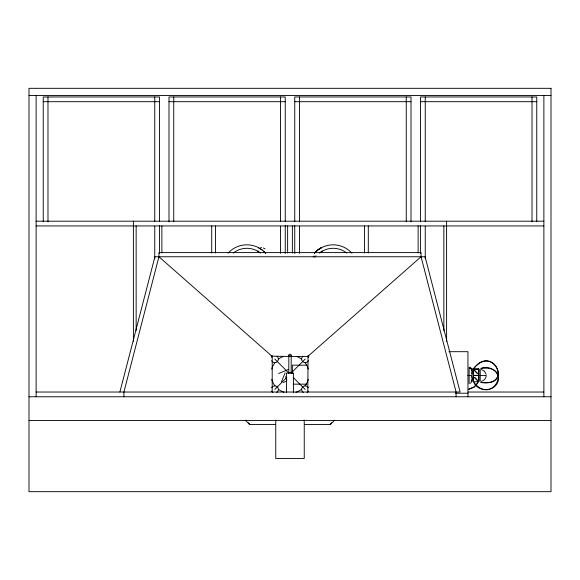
<?xml version="1.0" encoding="UTF-8"?>
<svg xmlns="http://www.w3.org/2000/svg" width="580" height="580" viewBox="0 0 580 580"><rect width="100%" height="100%" fill="white"/><g stroke="black" fill="none" stroke-linecap="round" stroke-linejoin="round"><path stroke-width="0.87" d="M473.642 381.763A12.637 10.94 0 0 1 473.171 379.726L473.171 378.254M470.46 367.517L471.33 368.575L471.33 370.395M471.511 380.001L471.33 382.256L470.46 383.322M486.192 376.007L485.772 377.711M257.977 251.343L258.078 250.901M258.731 248.023L262.117 249.936M263.574 251.423L265.611 253.134M119.886 392.029L154.911 256.759L425.089 256.759L460.114 392.029L36.12 392.029M456.09 396.771L456.09 392.029L421.065 256.759L421.065 252.597L158.934 252.597L158.934 256.759L123.91 392.029L123.91 396.771M307.799 392.029L308.067 355.417M281.438 381.771L285.128 372.86M473.954 368.061C493.043 344.157 514.01 387.31 480.907 382.51M474.157 368.177C492.877 344.723 513.517 386.99 480.994 382.292M477.768 382.662L474.157 386.903L468.662 389.173M477.971 382.778L474.295 387.099L468.705 389.405M485.518 378.24L483.56 380.4L481.4 381.292M321.269 248.023L321.219 247.805A25.288 25.288 0 0 0 316.368 251.176L314.389 253.134A25.288 25.288 0 0 1 351.908 253.163M314.868 252.619L314.628 252.873A55.767 27.884 77.2 0 0 314.324 253.243M274.811 389.434L286.839 377.413M291.269 372.983L305.189 359.063M330.339 424.074L331.601 422.805M334.725 420.188L330.484 424.429L304.391 424.429M290.892 356.432L307.799 356.432L421.065 256.759M317.883 249.936L321.219 247.805M278.625 373.513L288.347 369.482M283.286 382.474L285.715 381.466M480.907 368.322C489.607 364.356 502.222 373.136 497.524 382.822C493.174 391.863 478.261 391.834 473.954 382.778M480.994 368.546C513.517 363.849 492.877 406.109 474.157 382.662M307.799 356.432L308.85 356.171M29 95.439L551 95.439M43.239 101.696L159.5 101.696M168.99 101.696L285.251 101.696M294.749 101.696L411.01 101.696M420.5 101.696L536.761 101.696M36.12 221.19L543.88 221.19M36.12 225.939L543.88 225.939M448.927 351.69L467.951 351.69L467.951 396.771M271.15 356.171L289.108 356.432M306.798 365.161L292.371 365.161L292.371 373.302M473.171 369.01L478.754 369.01M471.264 371.86L473.055 371.86M467.835 375.42L471.497 375.42M473.055 375.42L473.534 375.42A12.745 11.042 0 0 1 473.07 373.361M478.87 375.42L486.221 375.42M471.264 378.979L473.055 378.979M293.262 384.149L306.61 384.149M468.22 392.029L543.88 392.029M455.271 393.211L467.951 393.211M29 396.771L551 396.771M29 420.5L551 420.5M275.609 424.429L249.516 424.429L245.275 420.188M481.4 369.54L484.467 371.178L486.113 374.252M469.836 367.959L472.149 368.786M469.771 368.191L472.048 368.996M474.23 369.982L477.398 373.302M474.092 370.171L477.209 373.44M477.833 380.661L474.715 377.399M477.695 380.857L474.527 377.536M158.934 256.759L272.201 356.432L272.201 392.029M274.811 359.063L288.731 372.983M293.161 377.413L305.189 389.434M248.399 422.805L249.661 424.074M265.14 252.626L265.321 252.822A55.767 27.884 -77.2 0 1 265.676 253.243M471.236 380.233L471.511 381.35M285.57 376.71L286.919 379.951M271.933 355.417L272.201 356.432M321.922 250.901L322.023 251.343M543.88 95.577L543.88 396.771M536.761 221.719L536.761 96.969L420.5 96.969L420.5 221.719M532.019 96.969L532.019 221.719M480.233 369.431L480.233 381.408M473.534 372.737L473.534 373.752M473.534 373.911L473.534 377.638M473.171 379.726L473.171 377.515A12.644 10.955 0 0 1 473.577 375.666L478.283 375.477A12.637 10.94 0 0 1 478.754 377.515L478.754 379.726A12.637 10.94 0 0 1 478.283 381.763M471.511 369.489L471.511 370.489M471.511 372.621L471.511 374.26M471.511 376L471.511 377.689M469.14 367.118L469.14 383.721M446.6 221.19L446.6 341.475M443.86 225.939L443.86 330.644M425.249 96.969L425.249 221.719M425.249 226.243L425.249 258.781M420.5 225.497L420.5 253.518M418.129 225.939L418.129 253.018M411.01 221.719L411.01 96.969L294.749 96.969L294.749 221.719M406.261 96.969L406.261 221.719M368.3 225.939L368.3 253.018M364.457 225.939L364.457 253.018M304.239 420.022L304.239 458.461L275.761 458.461L275.761 420.022M299.49 96.969L299.49 221.719M299.49 226.243L299.49 253.358M294.749 225.497L294.749 253.518M293.56 392.377L293.56 373.049L286.455 373.049L286.44 392.377M292.371 225.939L292.371 253.018M291.189 355.25A1.189 1.029 0 0 1 289.406 356.142A1.189 1.029 0 0 1 289.406 354.358A1.189 1.029 0 0 1 291.189 355.25L291.189 373.049M288.811 355.25L288.811 373.049M287.629 225.939L287.629 253.018M285.251 221.719L285.251 96.969L168.99 96.969L168.99 221.719M285.251 225.497L285.251 253.518M280.51 96.969L280.51 221.719M280.51 226.243L280.51 253.358M215.542 225.939L215.542 253.018M211.7 225.939L211.7 253.018M173.739 96.969L173.739 221.719M161.871 225.939L161.871 253.018M159.5 221.719L159.5 96.969L43.239 96.969L43.239 221.719M159.5 225.497L159.5 253.518M154.751 96.969L154.751 221.719M154.751 226.243L154.751 258.781M136.141 225.939L136.141 330.644M133.4 221.19L133.4 341.475M47.981 96.969L47.981 221.719M36.12 95.577L36.12 396.771M277.059 356.294A3.56 3.56 0 0 1 277.059 361.818A3.56 3.56 0 0 1 271.65 360.695M271.65 357.425A3.56 3.56 0 0 1 272.571 356.294M308.35 360.695A3.56 3.56 0 0 1 302.941 361.818A3.56 3.56 0 0 1 302.941 356.294M307.429 356.294A3.56 3.56 0 0 1 308.35 357.425M271.65 387.795A3.56 3.56 0 0 1 277.196 386.787A3.56 3.56 0 0 1 276.762 392.413M272.868 392.413A3.56 3.56 0 0 1 271.65 391.065M308.35 391.065A3.56 3.56 0 0 1 307.132 392.413M303.238 392.413A3.56 3.56 0 0 1 302.803 386.787A3.56 3.56 0 0 1 308.35 387.795M290.841 372.316A1.189 1.029 0 0 1 291.167 373.23M288.833 373.23A1.189 1.029 0 0 1 289.159 372.316M473.642 369.076A12.63 10.94 0 0 0 473.171 371.113L473.171 373.324A12.63 10.94 0 0 0 473.642 375.361L478.283 375.361L478.754 371.106A12.637 10.94 0 0 0 478.283 369.068M473.07 371.135A12.745 11.042 0 0 1 473.541 369.076A14.239 12.332 0 0 0 473.07 369.815M478.855 373.361A12.745 11.042 0 0 1 478.384 375.42A12.745 11.042 0 0 1 478.855 377.471M478.855 371.135A12.745 11.042 0 0 0 478.384 369.076A14.239 12.332 0 0 1 478.855 369.815M473.07 381.024A14.239 12.332 0 0 0 473.541 381.756A12.745 11.042 0 0 1 473.07 379.704M473.07 377.471A12.745 11.042 0 0 1 473.541 375.42M478.703 381.27A14.239 12.332 0 0 1 478.384 381.756A12.745 11.042 0 0 0 478.855 379.704M308.263 379.392A18.98 18.98 0 0 1 305 385.86M301.636 389.231A18.98 18.98 0 0 1 295.916 392.268M284.084 392.268A18.98 18.98 0 0 1 278.364 389.231M275 385.86A18.98 18.98 0 0 1 271.737 379.392M271.737 369.061A18.98 18.98 0 0 1 275 362.601M278.371 359.23A18.98 18.98 0 0 1 283.337 356.454M296.663 356.454A18.98 18.98 0 0 1 301.629 359.23M305 362.601A18.98 18.98 0 0 1 308.263 369.061M263.371 247.986A26.6 12.216 74.4 0 1 265.009 248.9M260.674 247.624A18.284 4.473 57.7 0 1 261.522 247.508M228.092 253.163A25.288 25.288 0 0 1 265.662 253.185M233.298 253.032A21.808 21.808 0 0 1 260.355 252.967M257.94 251.452A61.712 30.856 -77.2 0 1 260.217 252.894M319.783 252.894A61.712 30.856 77.2 0 1 322.06 251.452M319.645 252.967A21.808 21.808 0 0 1 346.702 253.032M313.185 256.868A18.284 1.885 -46.5 0 1 314.106 255.976M314.715 257.215A26.6 8.171 -62.4 0 1 315.868 255.831M551 88.319L29 88.319L29 491.68L551 491.68L551 88.319M478.855 369.076L473.07 369.076L473.07 381.756L478.855 381.756L478.855 369.076"/></g></svg>
